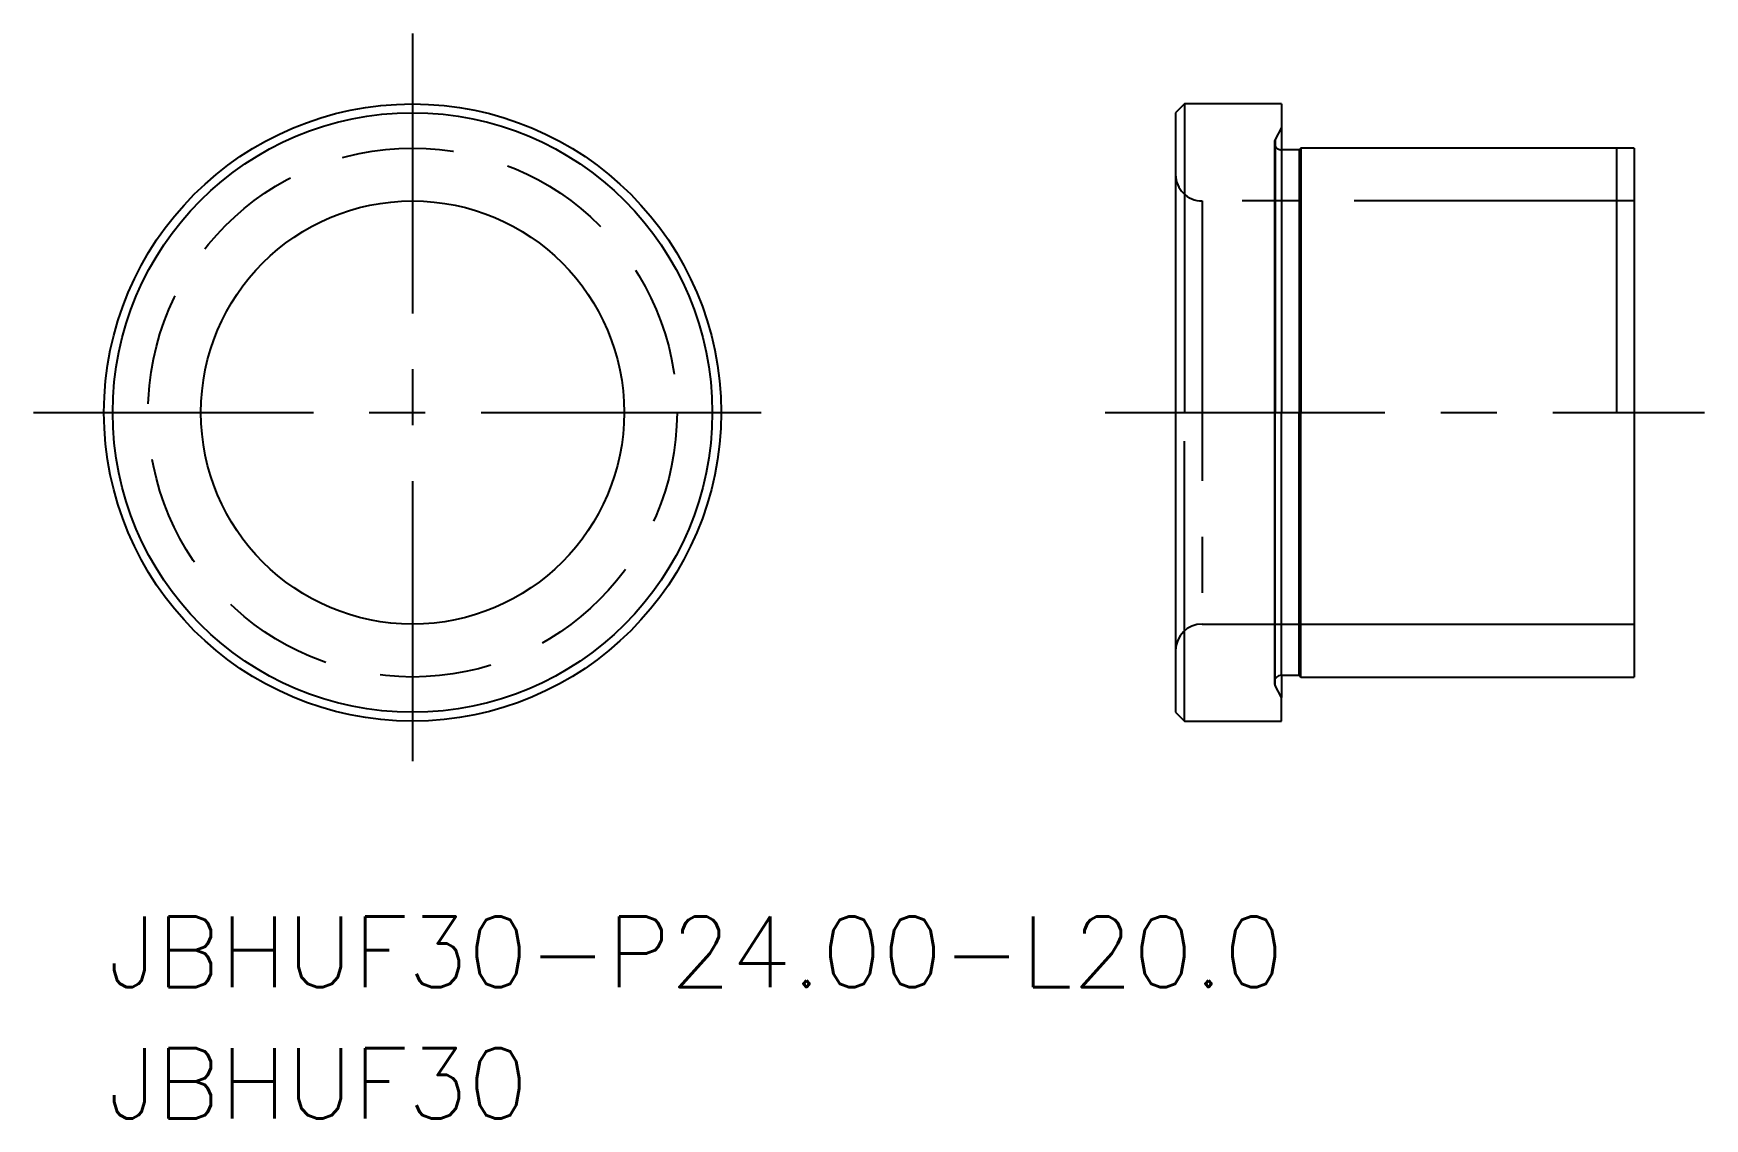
# Model space of a CAD drawing. Extents: x -4 to 90.8, y -12.7 to 48.8.
import ezdxf

# ---------------------------------------------------------------- set-up
doc = ezdxf.new("R2010")
doc.units = 0
doc.header["$LTSCALE"] = 0.5
doc.linetypes.add('CENTER', pattern=[50.8, 31.75, -6.35, 6.35, -6.35])
doc.linetypes.add('DASHED', pattern=[19.05, 12.7, -6.35])
for name, color, linetype in [('AM_7', 4, 'CENTER'), ('MSM_CENTER', 1, 'CENTER'), ('MSM_CONTINUOUS', 7, 'CONTINUOUS'), ('MSM_DASHED', 4, 'DASHED'), ('MSM_NARROW', 5, 'CONTINUOUS'), ('MSM_PART_NUMBER', 7, 'CONTINUOUS')]:
    doc.layers.add(name, color=color, linetype=linetype)
doc.styles.get("Standard").update_dxf_attribs({"font": 'txt.shx', "height": 3, "bigfont": 'bigfont.shx'})

msp = doc.modelspace()

# ---------------------------------------------------------------- linework, layer by layer
at = {"layer": 'AM_7'}
for p, q in [((66.778, 43.464), (66.423, 42.782)), ((66.423, 42.782), (66.423, 27.298)), ((66.378, 42.598), (66.378, 27.298)), ((86.778, 39.298), (62.278, 39.298)), ((62.278, 39.298), (62.278, 15.298)), ((61.278, 9.798), (61.278, 27.298)), ((66.378, 27.298), (66.378, 11.998)), ((66.423, 11.813), (66.423, 27.298)), ((66.778, 12.398), (66.778, 27.298)), ((67.778, 12.398), (67.778, 27.298)), ((67.878, 12.298), (67.878, 27.298))]:
    msp.add_line(p, q, dxfattribs=at)
for centre, radius, start in [((66.778, 42.598), 0.4, 152.5), ((62.278, 40.798), 1.5, 180)]:
    msp.add_arc(centre, radius, start, 270, dxfattribs=at)
at = {"layer": 'MSM_CENTER', "linetype": 'CENTER'}
for p, q in [((17.5, 48.798), (17.5, 5.798)), ((-4, 27.298), (39, 27.298)), ((56.778, 27.298), (90.778, 27.298))]:
    msp.add_line(p, q, dxfattribs=at)
at = {"layer": 'MSM_CONTINUOUS'}
for p, q in [((61.278, 44.798), (60.778, 44.298)), ((66.778, 44.798), (61.278, 44.798)), ((61.278, 44.798), (61.278, 27.298)), ((66.778, 44.798), (66.778, 27.298)), ((67.778, 42.198), (66.778, 42.198)), ((67.878, 42.298), (67.778, 42.198)), ((67.778, 42.198), (67.778, 27.298)), ((86.778, 42.298), (67.878, 42.298)), ((67.878, 42.298), (67.878, 27.298)), ((86.778, 42.298), (86.778, 12.298)), ((62.278, 15.298), (86.778, 15.298)), ((66.778, 12.398), (67.778, 12.398)), ((66.778, 12.398), (66.778, 11.131)), ((67.778, 12.398), (67.878, 12.298)), ((66.778, 11.131), (66.423, 11.813)), ((67.878, 12.298), (86.778, 12.298)), ((66.778, 9.798), (66.778, 11.131)), ((60.778, 10.298), (61.278, 9.798)), ((61.278, 9.798), (66.778, 9.798))]:
    msp.add_line(p, q, dxfattribs=at)
at = {"layer": 'MSM_CONTINUOUS', "linetype": 'CONTINUOUS'}
msp.add_line((60.778, 44.298), (60.778, 10.298), dxfattribs=at)
for radius in [17.5, 12]:
    msp.add_circle((17.5, 27.298), radius, dxfattribs=at)
at = {"layer": 'MSM_CONTINUOUS'}
msp.add_circle((17.5, 27.298), 17, dxfattribs=at)
for centre, radius, start, end in [((62.278, 13.798), 1.5, 90, 180), ((66.778, 11.998), 0.4, 90, 180), ((66.778, 11.998), 0.4, 180, 207.5)]:
    msp.add_arc(centre, radius, start, end, dxfattribs=at)
at = {"layer": 'MSM_DASHED', "linetype": 'DASHED'}
msp.add_circle((17.5, 27.298), 15, dxfattribs=at)
at = {"layer": 'MSM_NARROW'}
msp.add_line((85.778, 42.298), (85.778, 27.298), dxfattribs=at)

# ---------------------------------------------------------------- texts
at = {"layer": 'MSM_PART_NUMBER', "linetype": 'CONTINUOUS'}
for s, p in [('JBHUF30-P24.00-L20.0', (0.241, -5.29)), ('JBHUF30', (0.241, -12.745))]:
    msp.add_text(s, height=4, dxfattribs=at).set_placement(p)

doc.saveas('drawing.dxf')
